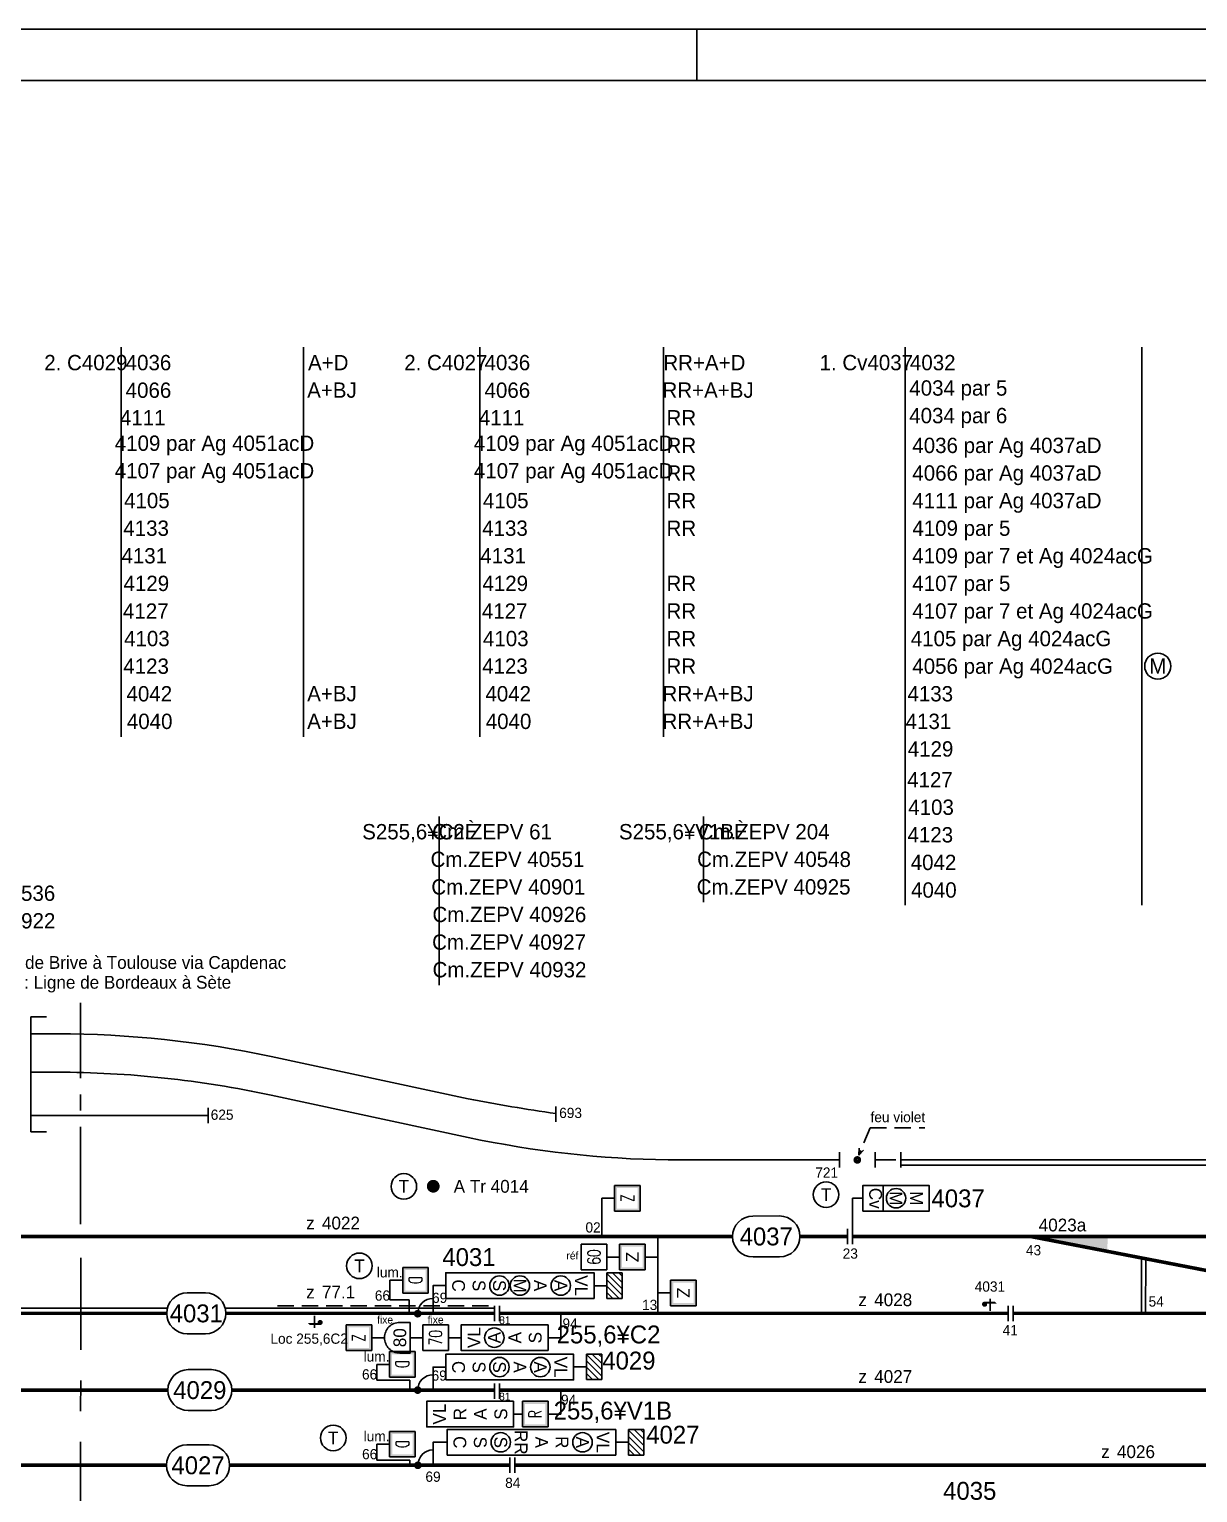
# Model space of a CAD drawing. Header units: metres. Extents: x 0 to 4410, y 0 to 594.
# Drawn here: x 1339.4 to 1568, y 307.6 to 594 of the extents above; entities that cross this region are included whole.
import ezdxf
from ezdxf.enums import TextEntityAlignment as Align

# ---------------------------------------------------------------- set-up
doc = ezdxf.new("R2010")
doc.units = ezdxf.units.M
for name, pattern in [('AXES', [36, 18, -6, 6, -6]), ('AXES2', [28.575, 19.05, -3.175, 3.175, -3.175]), ('CACHE', [9.525, 6.35, -3.175]), ('CACHE2', [4.7625, 3.175, -1.5875]), ('CONTINU', [5000, 5000, 0]), ('POSE', [4.8, 3.2, -1.6])]:
    doc.linetypes.add(name, pattern=pattern)
doc.styles.add('es_norme', font='es_isocp.shx')
doc.styles.add('ISO8C1', font='es_isocp.shx')
doc.styles.add('SIMPLEX', font='simplex', dxfattribs={"width": 0.7})

# ---------------------------------------------------------------- blocks, each defined once
blk = doc.blocks.new('TCR')
at = {"linetype": 'Continuous'}
for p, q in [((2.5, 7.5), (-2.5, 7.5)), ((-2.5, 7.5), (-2.5, 2.5)), ((2.5, 2.5), (2.5, 7.5)), ((-2.5, 2.5), (0, 2.5)), ((0, 0), (0, 2.5)), ((0, 2.5), (2.5, 2.5))]:
    blk.add_line(p, q, dxfattribs=at)
for points in [[(-2.5, 7.5), (2.5, 7.5), (-2, 7), (2, 7)], [(-2.5, 2.5), (-2.5, 7.5), (-2, 3), (-2, 7)], [(2.5, 7.5), (2.5, 2.5), (2, 7), (2, 3)], [(2.5, 2.5), (-2.5, 2.5), (2, 3), (-2, 3)]]:
    blk.add_solid(points, dxfattribs=at)
at = {"linetype": 'Continuous', "style": 'SIMPLEX', "width": 0.7}
blk.add_attdef('OO', text='', height=2.5, dxfattribs=at).set_placement((0, 5), align=Align.MIDDLE)
blk = doc.blocks.new('*X20')
at = {"color": 0, "linetype": 'Continuous'}
for p, q in [((200.5, 65.62), (202.38, 67.5)), ((200.5, 66.86), (201.14, 67.5)), ((200.62, 64.5), (203.62, 67.5)), ((201.86, 64.5), (204.86, 67.5)), ((203.09, 64.5), (205.5, 66.91)), ((204.33, 64.5), (205.5, 65.67))]:
    blk.add_line(p, q, dxfattribs=at)
blk = doc.blocks.new('BJ')
at = {"linetype": 'Continuous'}
for p, q in [((2.5, 5.5), (-2.5, 5.5)), ((-2.5, 5.5), (-2.5, 2.5)), ((2.5, 2.5), (2.5, 5.5)), ((-2.5, 2.5), (0, 2.5)), ((0, 0), (0, 2.5)), ((0, 2.5), (2.5, 2.5))]:
    blk.add_line(p, q, dxfattribs=at)
blk.add_blockref('*X20', (-203, -62), dxfattribs=at)
blk = doc.blocks.new('PTEAG')
blk.add_line((0, 1.5), (0, -1.5))
blk = doc.blocks.new('nzone')
at = {"style": 'es_norme'}
blk.add_text('z', height=2.5, dxfattribs=at).set_placement((-1.78, 1.41))
blk.add_attdef('ZONE', (1.31, 1.41), '', height=2.5, dxfattribs=at)
blk = doc.blocks.new('TEL')
blk.add_circle((0, 0), 2.5)
at = {"linetype": 'Continuous', "style": 'ISO8C1'}
blk.add_attdef('TEXTEG', text='', height=2.5, dxfattribs=at).set_placement((-4, -1), align=Align.RIGHT)
at = {"style": 'ISO8C1'}
blk.add_attdef('OO', text='', height=2.5, dxfattribs=at).set_placement((0, 0), align=Align.MIDDLE)
at = {"linetype": 'Continuous', "style": 'ISO8C1'}
blk.add_attdef('TEXTED', (4, -1), '', height=2.5, dxfattribs=at)
blk = doc.blocks.new('LUM')
at = {"linetype": 'CACHE', "style": 'ISO8C1'}
blk.add_text('lum.', height=2, dxfattribs=at).set_placement((0, 0))
blk = doc.blocks.new('TCD')
at = {"linetype": 'Continuous'}
for p, q in [((-2.5, 7.5), (-2.5, 2.5)), ((2.5, 7.5), (-2.5, 7.5)), ((2.5, 2.5), (2.5, 7.5)), ((-2.5, 2.5), (0, 2.5)), ((0, 2.5), (2.5, 2.5)), ((0, 0), (0, 2.5))]:
    blk.add_line(p, q, dxfattribs=at)
at = {"linetype": 'Continuous', "style": 'SIMPLEX', "width": 0.7}
blk.add_attdef('OO', text='', height=2.5, dxfattribs=at).set_placement((0, 5), align=Align.MIDDLE)
blk = doc.blocks.new('TIVC')
at = {"linetype": 'CONTINU'}
for p, q in [((-3, 4.5), (-3, 2.5)), ((3, 4.5), (3, 2.5)), ((-3, 2.5), (3, 2.5)), ((0, 2.5), (0, 0))]:
    blk.add_line(p, q, dxfattribs=at)
blk.add_arc((0, 4.5), 3, 0, 180, dxfattribs=at)
at = {"linetype": 'CONTINU', "style": 'es_norme'}
blk.add_attdef('OOO', text='', height=2.5, dxfattribs=at).set_placement((0, 4.5), align=Align.MIDDLE)
blk = doc.blocks.new('*U75', base_point=(3008.06, 482.4))
at = {"color": 0, "linetype": 'Continuous'}
blk.add_line((2982.53, 486.9), (2982.53, 459.3), dxfattribs=at)
at = {"color": 0, "linetype": 'Continuous', "style": 'es_norme'}
for s, p in [('4127', (2987.36, 483.9)), ('4103', (2987.57, 478.5)), ('4123', (2987.42, 473.1)), ('4042', (2988.05, 467.7)), ('4040', (2988.12, 462.3))]:
    blk.add_text(s, height=3, dxfattribs=at).set_placement(p, align=Align.MIDDLE)
blk = doc.blocks.new('PDI_')
at = {"linetype": 'AXES'}
blk.add_line((0, 2.81), (0, 0.5), dxfattribs=at)
at = {"const_width": 0.5}
blk.add_lwpolyline([(-1.36, 1.78, 1), (-0.86, 1.78, 1)], format="xyb", close=True, dxfattribs=at)
blk.add_solid([(-1.11, 2.28), (0.89, 2.28), (-0.62, 1.88), (1.29, 1.88)])
at = {"style": 'ISO8C1'}
blk.add_attdef('XX', text='', height=2, dxfattribs=at).set_placement((-0.07, 4.25), align=Align.CENTER)
blk.add_attdef('TYPE', text='', height=2.5, dxfattribs=at).set_placement((-3.46, 1.11), align=Align.RIGHT)
blk = doc.blocks.new('*U95', base_point=(2506.52, 784.23))
at = {"linetype": 'Continuous'}
for p, q in [((2506.12, 784.23), (2506.13, 795.07)), ((2506.92, 784.23), (2506.93, 794.92))]:
    blk.add_line(p, q, dxfattribs=at)
blk = doc.blocks.new('*U167', base_point=(1300.2, 423.44))
at = {"color": 0, "linetype": 'Continuous'}
blk.add_line((1315.67, 427.94), (1315.67, 416.54), dxfattribs=at)
at = {"color": 0, "linetype": 'Continuous', "style": 'es_norme'}
blk.add_text('S255,6¥V2È', height=3, dxfattribs=at).set_placement((1300.2, 423.44))
for s, p in [('Cm.ZEPV 40536', (1329.42, 424.94)), ('Cm.ZEPV 40922', (1329.44, 419.54))]:
    blk.add_text(s, height=3, dxfattribs=at).set_placement(p, align=Align.MIDDLE)
blk = doc.blocks.new('*U168', base_point=(1412.54, 435.48))
at = {"color": 0, "linetype": 'Continuous'}
blk.add_line((1427.59, 439.98), (1427.59, 406.98), dxfattribs=at)
at = {"color": 0, "linetype": 'Continuous', "style": 'es_norme'}
blk.add_text('S255,6¥C2È', height=3, dxfattribs=at).set_placement((1412.54, 435.48))
for s, p in [('Cm.ZEPV 61', (1437.96, 436.98)), ('Cm.ZEPV 40551', (1440.96, 431.58)), ('Cm.ZEPV 40901', (1441.12, 426.18)), ('Cm.ZEPV 40926', (1441.34, 420.78)), ('Cm.ZEPV 40927', (1441.27, 415.38)), ('Cm.ZEPV 40932', (1441.36, 409.98))]:
    blk.add_text(s, height=3, dxfattribs=at).set_placement(p, align=Align.MIDDLE)
blk = doc.blocks.new('*U169', base_point=(1458.77, 435.48))
at = {"color": 0, "linetype": 'Continuous'}
blk.add_line((1475.3, 439.98), (1475.3, 423.18), dxfattribs=at)
at = {"color": 0, "linetype": 'Continuous', "style": 'es_norme'}
blk.add_text('S255,6¥V1BÈ', height=3, dxfattribs=at).set_placement((1458.77, 435.48))
for s, p in [('Cm.ZEPV 204', (1487.17, 436.98)), ('Cm.ZEPV 40548', (1489.12, 431.58)), ('Cm.ZEPV 40925', (1489.04, 426.18))]:
    blk.add_text(s, height=3, dxfattribs=at).set_placement(p, align=Align.MIDDLE)

msp = doc.modelspace()

# ---------------------------------------------------------------- linework, layer by layer
at = {"color": 0, "linetype": 'Continuous', "ltscale": 0.8}
msp.add_line((1470, 594), (1470, 584), dxfattribs=at)
at = {"color": 0, "linetype": 'Continuous'}
for p, q in [((1357.364, 531.774), (1357.364, 455.574)), ((1393.054, 531.774), (1393.054, 455.574)), ((1427.589, 531.774), (1427.589, 455.574)), ((1463.501, 531.774), (1463.501, 455.574)), ((1510.808, 531.774), (1510.808, 450.174)), ((1557.107, 531.774), (1557.107, 450.174)), ((1560.217, 471.924), (1560.207, 471.924)), ((1560.207, 466.824), (1560.217, 466.824)), ((1557.107, 450.174), (1557.107, 422.574)), ((1425.301, 384.711), (1386.703, 392.982)), ((1425.301, 377.149), (1386.703, 385.42)), ((1464.422, 372.747), (1497.922, 372.747)), ((1501.726, 373.68), (1501.755, 375.027)), ((1501.726, 373.68), (1502.656, 374.654)), ((1504.922, 372.747), (1508.951, 372.747)), ((1509.951, 371.247), (1509.951, 374.247)), ((1509.951, 372.747), (1633.089, 372.747)), ((1509.951, 371.747), (1633.089, 371.747)), ((1506.499, 362.748), (1506.499, 367.748)), ((1451.411, 357.747), (1451.411, 365.247)), ((1499.51, 356.259), (1499.51, 359.259)), ((1500.51, 356.259), (1500.51, 359.259)), ((1409.975, 345.357), (1409.975, 349.201)), ((1413.756, 345.357), (1409.975, 345.357)), ((1413.756, 342.789), (1413.756, 345.357)), ((1430.398, 341.229), (1430.398, 344.229)), ((1431.398, 341.229), (1431.398, 344.229)), ((1462.398, 346.504), (1462.398, 342.729)), ((1530.938, 341.229), (1530.938, 344.229)), ((1531.938, 341.229), (1531.938, 344.229)), ((1407.394, 329.63), (1407.394, 332.738)), ((1413.848, 329.63), (1407.394, 329.63)), ((1413.848, 327.524), (1413.848, 329.63)), ((1430.398, 326.024), (1430.398, 329.024)), ((1431.398, 326.024), (1431.398, 329.024)), ((1443.398, 327.524), (1443.398, 323.018)), ((1407.409, 314.018), (1407.409, 317.126)), ((1413.864, 314.018), (1407.409, 314.018)), ((1413.864, 314.018), (1409.96, 314.018)), ((1413.864, 313.199), (1413.864, 314.018)), ((1433.398, 311.5), (1433.398, 314.5)), ((1434.398, 311.5), (1434.398, 314.5))]:
    msp.add_line(p, q, dxfattribs=at)
at = {"color": 0, "linetype": 'AXES2'}
msp.add_line((1349.443, 360.187), (1349.443, 403.512), dxfattribs=at)
at = {"color": 0}
for p, q in [((1339.724, 400.767), (1339.724, 378.271)), ((1342.771, 400.767), (1339.724, 400.767)), ((1339.724, 397.421), (1344.797, 397.421)), ((1339.724, 389.921), (1344.77, 389.921)), ((1339.724, 381.448), (1374.398, 381.448)), ((1442.398, 383.212), (1442.398, 380.212)), ((1342.771, 378.271), (1339.724, 378.271)), ((1462.398, 351.749), (1462.398, 357.524)), ((1462.398, 342.729), (1462.398, 351.749))]:
    msp.add_line(p, q, dxfattribs=at)
at = {"color": 0, "linetype": 'POSE'}
for q in [(1501.726, 373.68), (1514.663, 379.045)]:
    msp.add_line((1503.923, 379.045), q, dxfattribs=at)
at = {"color": 0, "linetype": 'AXES'}
msp.add_line((1349.491, 353.572), (1349.411, 305.5), dxfattribs=at)
at = {"color": 0, "linetype": 'CACHE2'}
msp.add_line((1387.959, 344.229), (1430.398, 344.229), dxfattribs=at)
at = {"color": 0, "linetype": 'Continuous', "ltscale": 0.8}
for points in [[(0, 0), (4410, 0), (4410, 594), (0, 594)], [(10, 10), (4400, 10), (4400, 584), (10, 584)]]:
    msp.add_lwpolyline(points, close=True, dxfattribs=at)
at = {"color": 0}
for points, const_width in [([(1501.022, 372.747, 1), (1501.822, 372.747, 1)], 0.7), ([(1417.815, 367.602, 1), (1419.065, 367.602, 1)], 1.25)]:
    msp.add_lwpolyline(points, format="xyb", close=True, dxfattribs=dict(at, const_width=const_width))
at = {"color": 0, "linetype": 'Continuous'}
for points in [[(1502.499, 362.748), (1515.499, 362.748), (1515.499, 367.748), (1502.499, 367.748)], [(1420.898, 345.664), (1449.898, 345.664), (1449.898, 350.664), (1420.898, 350.664)], [(1440.898, 340.467), (1423.898, 340.467), (1423.898, 335.467), (1440.898, 335.467)], [(1420.898, 329.711), (1445.898, 329.711), (1445.898, 334.711), (1420.898, 334.711)], [(1434.167, 325.518), (1417.167, 325.518), (1417.167, 320.518), (1434.167, 320.518)], [(1421.144, 315), (1454.144, 315), (1454.144, 320), (1421.144, 320)]]:
    msp.add_lwpolyline(points, close=True, dxfattribs=at)
for points in [[(1500.51, 357.759), (1500.499, 365.248), (1502.499, 365.248)], [(1418.398, 342.664), (1418.398, 348.164), (1420.898, 348.164)], [(1443.398, 342.467), (1443.398, 337.967), (1440.898, 337.967)], [(1418.398, 327.711), (1418.398, 332.211), (1420.898, 332.211)], [(1435.898, 323.018), (1435.898, 323.018), (1434.167, 323.018)], [(1418.398, 316), (1418.398, 317.5), (1421.144, 317.5)], [(1418.398, 313), (1418.398, 317.5), (1420.898, 317.5)]]:
    msp.add_lwpolyline(points, dxfattribs=at)
for points in [[(1481.012, 353.766), (1486.211, 353.782, 1), (1486.187, 361.782), (1480.988, 361.766, 1), (1481.012, 353.766, 1)], [(1370.288, 338.729), (1373.867, 338.729, 1), (1373.867, 346.729), (1370.288, 346.729, 1), (1370.288, 338.729, 1)], [(1370.51, 323.711), (1375.02, 323.711, 1), (1375.02, 331.711), (1370.51, 331.711, 1), (1370.51, 323.711, 1)], [(1370.246, 309), (1374.596, 309, 1), (1374.596, 317), (1370.246, 317, 1), (1370.246, 309, 1)]]:
    msp.add_lwpolyline(points, format="xyb", dxfattribs=at)
at = {"color": 0, "const_width": 0.7}
for points in [[(1303.032, 357.747), (1452.398, 357.747)], [(1452.398, 357.747), (1464.417, 357.749)], [(1464.422, 357.754), (1477, 357.754)], [(1490.199, 357.763), (1499.51, 357.759)], [(1500.51, 357.789), (1758.713, 357.746)], [(1163.411, 342.729), (1366.288, 342.729)], [(1377.867, 342.729), (1430.398, 342.729)], [(1431.398, 342.729), (1455.398, 342.729)], [(1455.398, 342.729), (1470.417, 342.729)], [(1470.422, 342.729), (1530.938, 342.729)], [(1531.938, 342.729), (1734.895, 342.729)], [(1021.911, 327.711), (1366.51, 327.711)], [(1379.02, 327.711), (1430.398, 327.711)], [(1431.398, 327.711), (1470.417, 327.711)], [(1470.422, 327.711), (1590.93, 327.711)], [(920.233, 313), (1366.246, 313)], [(1378.596, 313), (1433.398, 313)], [(1434.398, 313), (1470.417, 313)], [(1470.422, 313), (1820.912, 313)]]:
    msp.add_lwpolyline(points, dxfattribs=at)
at = {"color": 0, "linetype": 'Continuous', "const_width": 0.7}
msp.add_lwpolyline([(1535.443, 357.752), (1582.946, 348.558)], dxfattribs=at)
at = {"color": 0}
for points in [[(1163.411, 343.729), (1366.288, 343.729)], [(1377.867, 343.729), (1430.398, 343.729)]]:
    msp.add_lwpolyline(points, dxfattribs=at)
at = {"color": 0, "linetype": 'Continuous', "const_width": 0.75}
for points in [[(1415.023, 342.664, 1), (1415.773, 342.664, 1)], [(1415.023, 327.711, 1), (1415.773, 327.711, 1)], [(1415.061, 313, 1), (1415.811, 313, 1)]]:
    msp.add_lwpolyline(points, format="xyb", close=True, dxfattribs=at)
at = {"color": 0, "linetype": 'Continuous'}
for centre in [(1508.999, 365.248), (1431.398, 348.164), (1435.398, 348.164), (1443.398, 348.164), (1430.398, 337.967), (1431.398, 332.211), (1439.398, 332.211), (1431.644, 317.5), (1447.644, 317.5)]:
    msp.add_circle(centre, 1.9, dxfattribs=at)
for centre, radius, start, end in [((1560.207, 469.374), 2.55, 90, 270), ((1560.217, 469.374), 2.55, 270, 90), ((1344.797, 197.421), 200, 77.90533, 90), ((1344.438, 189.274), 200.647, 77.84014, 89.91527), ((1494.675, 742.501), 364.454, 259.02678, 261.75316), ((1467.111, 573.231), 200.49, 257.96341, 269.23011), ((1418.398, 342.664), 3, 90, 180), ((1418.398, 327.711), 3, 90, 180), ((1418.436, 313), 3, 90.72324, 180)]:
    msp.add_arc(centre, radius, start, end, dxfattribs=at)
msp.add_solid([(1535.443, 357.544), (1550.443, 357.544), (1550.313, 355.154)], dxfattribs=at)

# ---------------------------------------------------------------- block references
for name, p in [('*U75', (1536.342, 445.674)), ('*U168', (1404.538, 435.48)), ('*U169', (1454.774, 435.48)), ('*U167', (1300.203, 423.443)), ('PTEAG', (1504.922, 372.747)), ('*U95', (1557.438, 342.729)), ('LUM', (1407.398, 349.76)), ('LUM', (1404.812, 333.294)), ('LUM', (1404.828, 317.683))]:
    msp.add_blockref(name, p, dxfattribs=at)
at = {"color": 0}
msp.add_blockref('PTEAG', (1374.398, 381.448), dxfattribs=at)
at = {"color": 0, "linetype": 'Continuous'}
for name, p, rotation in [('PTEAG', (1497.922, 372.747), 180), ('BJ', (1449.927, 348.127), 270), ('BJ', (1445.927, 332.27), 270), ('BJ', (1454.144, 317.5), 270)]:
    msp.add_blockref(name, p, dxfattribs=dict(at, rotation=rotation))
for name, p, values in [('TEL', (1412.689, 367.567), {'OO': 'T'}), ('TEL', (1495.304, 365.958), {'OO': 'T'}), ('nzone', (1395.351, 357.747), {'ZONE': '4022'}), ('TEL', (1403.993, 352.029), {'OO': 'T'}), ('nzone', (1395.351, 344.229), {'ZONE': '77.1'}), ('nzone', (1503.417, 342.729), {'ZONE': '4028'}), ('nzone', (1503.417, 327.711), {'ZONE': '4027'}), ('TEL', (1398.871, 318.358), {'OO': 'T'}), ('nzone', (1550.917, 313), {'ZONE': '4026'})]:
    msp.add_blockref(name, p, dxfattribs=at).add_auto_attribs(values)
for name, p, rotation, values in [('TCR', (1451.411, 365.247), 270, {'OO': 'Z'}), ('TCD', (1454.898, 353.749), 90, {'OO': '60'}), ('TCR', (1409.975, 349.201), 270, {'OO': 'D'}), ('TIVC', (1416.398, 337.967), 90, {'OOO': '80'}), ('TCD', (1423.898, 337.967), 90, {'OO': '70'}), ('TCR', (1407.394, 332.738), 270, {'OO': 'D'}), ('TCR', (1443.398, 323.018), 90, {'OO': 'R'}), ('TCR', (1407.409, 317.126), 270, {'OO': 'D'})]:
    msp.add_blockref(name, p, dxfattribs=dict(at, rotation=rotation)).add_auto_attribs(values)
at = {"color": 0}
ref = msp.add_blockref('TCR', (1462.398, 353.749), dxfattribs=dict(at, rotation=89.99999999999999))
ref.add_attrib('OO', 'Z', dxfattribs={"linetype": 'CONTINU', "height": 2.5, "rotation": 90, "style": 'es_norme'}).set_placement((1457.398, 353.749), align=Align.MIDDLE)
ref = msp.add_blockref('TCR', (1462.398, 346.729), dxfattribs=dict(at, rotation=270))
ref.add_attrib('OO', 'Z', dxfattribs={"linetype": 'CONTINU', "height": 2.5, "rotation": 270, "style": 'es_norme'}).set_placement((1467.398, 346.729), align=Align.MIDDLE)
at = {"color": 0, "linetype": 'AXES'}
msp.add_blockref('PDI_', (1527.438, 342.729), dxfattribs=at).add_auto_attribs({'XX': '4031'})
at = {"linetype": 'Continuous'}
ref = msp.add_blockref('PDI_', (1395.204, 342.729), dxfattribs=dict(at, rotation=180))
ref.add_attrib('XX', 'Loc 255,6C2', dxfattribs={"height": 2, "style": 'ISO8C1'}).set_placement((1394.16, 336.78), align=Align.CENTER)
at = {"linetype": 'Continuous', "rotation": 90}
msp.add_blockref('TCR', (1408.898, 337.967), dxfattribs=at).add_auto_attribs({'OO': 'Z'})

# ---------------------------------------------------------------- texts
at = {"color": 0, "linetype": 'Continuous', "style": 'es_norme'}
for s, height, p in [('2. C4029', 3, (1342.327, 527.274)), ('2. C4027', 3, (1412.767, 527.274)), ('1. Cv4037', 3, (1494.036, 527.274)), ('43', 2, (1534.417, 354.088))]:
    msp.add_text(s, height=height, dxfattribs=at).set_placement(p)
for s, height, p in [('4036', 3, (1362.718, 528.774)), ('A+D', 3, (1397.895, 528.774)), ('4036', 3, (1432.944, 528.774)), ('RR+A+D', 3, (1471.492, 528.774)), ('4032', 3, (1516.178, 528.774)), ('4066', 3, (1362.718, 523.374)), ('A+BJ', 3, (1398.621, 523.374)), ('4066', 3, (1432.944, 523.374)), ('RR+A+BJ', 3, (1472.218, 523.374)), ('4034 par 5', 3, (1521.187, 523.374)), ('4111', 3, (1361.594, 517.974)), ('4111', 3, (1431.819, 517.974)), ('RR', 3, (1466.981, 517.974)), ('4034 par 6', 3, (1521.175, 517.974)), ('4109 par Ag 4051acD', 3, (1375.635, 512.574)), ('4109 par Ag 4051acD', 3, (1445.912, 512.574)), ('RR', 3, (1466.981, 512.574)), ('4107 par Ag 4051acD', 3, (1375.629, 507.174)), ('4107 par Ag 4051acD', 3, (1445.907, 507.174)), ('RR', 3, (1466.981, 507.174)), ('4105', 3, (1362.406, 501.774)), ('4105', 3, (1432.631, 501.774)), ('RR', 3, (1466.981, 501.774)), ('4133', 3, (1362.256, 496.374)), ('4133', 3, (1432.481, 496.374)), ('RR', 3, (1466.981, 496.374)), ('4131', 3, (1361.894, 490.974)), ('4131', 3, (1432.119, 490.974)), ('4129', 3, (1362.301, 485.574)), ('4129', 3, (1432.527, 485.574)), ('RR', 3, (1466.981, 485.574)), ('4127', 3, (1362.194, 480.174)), ('4127', 3, (1432.419, 480.174)), ('RR', 3, (1466.981, 480.174)), ('4103', 3, (1362.406, 474.774)), ('4103', 3, (1432.631, 474.774)), ('RR', 3, (1466.981, 474.774)), ('4123', 3, (1362.256, 469.374)), ('4123', 3, (1432.481, 469.374)), ('RR', 3, (1466.981, 469.374)), ('M', 3, (1560.212, 469.374)), ('4042', 3, (1362.884, 463.974)), ('A+BJ', 3, (1398.621, 463.974)), ('4042', 3, (1433.109, 463.974)), ('RR+A+BJ', 3, (1472.218, 463.974)), ('4133', 3, (1515.7, 463.974)), ('4040', 3, (1362.955, 458.574)), ('A+BJ', 3, (1398.621, 458.574)), ('4040', 3, (1433.18, 458.574)), ('RR+A+BJ', 3, (1472.218, 458.574)), ('4131', 3, (1515.338, 458.574)), ('4129', 3, (1515.745, 453.174)), ('69', 2, (1419.695, 345.767)), ('4031', 3.5, (1372.077, 342.729)), ('94', 2, (1445.212, 340.749)), ('4029', 3.5, (1372.765, 327.711)), ('69', 2, (1419.603, 330.556)), ('4027', 3.5, (1372.421, 313)), ('69', 2, (1418.398, 310.77))]:
    msp.add_text(s, height=height, dxfattribs=at).set_placement(p, align=Align.MIDDLE)
for s, p in [('4036 par Ag 4037aD', (1512.188, 512.574)), ('4066 par Ag 4037aD', (1512.188, 507.174)), ('4111 par Ag 4037aD', (1512.188, 501.774)), ('4109 par 5', (1512.193, 496.374)), ('4109 par 7 et Ag 4024acG', (1512.188, 490.974)), ('4107 par 5', (1512.188, 485.574)), ('4107 par 7 et Ag 4024acG', (1512.188, 480.174)), ('4105 par Ag 4024acG', (1511.876, 474.774)), ('4056 par Ag 4024acG', (1512.188, 469.374))]:
    msp.add_text(s, height=3, dxfattribs=at).set_placement(p, align=Align.MIDDLE_LEFT)
for s, height, p in [('km 395,823 : Ligne de Brive à Toulouse via Capdenac', 2.5, (1349.443, 411.395)), ('km 255,600 : Ligne de Bordeaux à Sète', 2.5, (1349.443, 407.512)), ('02', 2, (1449.715, 359.547)), ('23', 2, (1500.046, 354.432)), ('66', 2, (1408.498, 346.212)), ('13', 2, (1460.792, 344.386)), ('66', 2, (1405.99, 330.79)), ('94', 2, (1444.927, 325.816)), ('66', 2, (1406.005, 315.179)), ('84', 2, (1434.001, 309.567))]:
    msp.add_text(s, height=height, dxfattribs=at).set_placement(p, align=Align.MIDDLE_CENTER)
at = {"color": 0, "style": 'es_norme'}
for s, height, p in [('625', 2, (1377.128, 381.602)), ('693', 2, (1445.317, 381.953)), ('feu violet', 2, (1509.356, 381.139)), ('721', 2, (1495.422, 370.276)), ('81', 1.5, (1432.46, 341.394)), ('41', 2, (1531.341, 339.433)), ('81', 1.5, (1432.443, 326.455))]:
    msp.add_text(s, height=height, dxfattribs=at).set_placement(p, align=Align.MIDDLE_CENTER)
at = {"color": 0, "style": 'ISO8C1'}
msp.add_text('A Tr 4014', height=2.5, dxfattribs=at).set_placement((1422.44, 367.583), align=Align.MIDDLE_LEFT)
at = {"color": 0, "linetype": 'Continuous', "style": 'es_norme'}
for s, height, rotation, p in [('Cv', 2.5, 270, (1504.999, 365.248)), ('M', 2.5, 270, (1508.999, 365.248)), ('M', 2.5, 270, (1512.999, 365.248)), ('4037', 3.5, 0.17128, (1483.599, 357.774)), ('VL', 2.5, 270, (1447.398, 348.164)), ('C', 2.5, 270, (1423.398, 348.164)), ('S', 2.5, 270, (1427.398, 348.164)), ('S', 2.5, 270, (1431.398, 348.164)), ('M', 2.5, 270, (1435.398, 348.164)), ('A', 2.5, 270, (1439.398, 348.164)), ('A', 2.5, 270, (1443.398, 348.164)), ('VL', 2.5, 90, (1426.398, 337.967)), ('A', 2.5, 90, (1430.398, 337.967)), ('A', 2.5, 90, (1434.398, 337.967)), ('S', 2.5, 90, (1438.398, 337.967)), ('C', 2.5, 270, (1423.398, 332.211)), ('S', 2.5, 270, (1427.398, 332.211)), ('S', 2.5, 270, (1431.398, 332.211)), ('A', 2.5, 270, (1435.398, 332.211)), ('A', 2.5, 270, (1439.398, 332.211)), ('VL', 2.5, 270, (1443.398, 332.211)), ('VL', 2.5, 90, (1419.667, 323.018)), ('R', 2.5, 90, (1423.667, 323.018)), ('A', 2.5, 90, (1427.667, 323.018)), ('S', 2.5, 90, (1431.667, 323.018)), ('C', 2.5, 270, (1423.644, 317.5)), ('S', 2.5, 270, (1427.644, 317.5)), ('S', 2.5, 270, (1431.644, 317.5)), ('RR', 2.5, 270, (1435.644, 317.5)), ('A', 2.5, 270, (1439.644, 317.5)), ('R', 2.5, 270, (1443.644, 317.5)), ('A', 2.5, 270, (1447.644, 317.5)), ('VL', 2.5, 270, (1451.644, 317.5))]:
    msp.add_text(s, height=height, rotation=rotation, dxfattribs=at).set_placement(p, align=Align.MIDDLE)
at = {"color": 0, "linetype": 'Continuous', "lineweight": 50, "style": 'es_norme'}
for s, p in [('4037', (1521.143, 365.233)), ('4031', (1425.427, 353.741)), ('255,6¥C2', (1452.743, 338.601)), ('4029', (1456.724, 333.492)), ('255,6¥V1B', (1453.59, 323.701)), ('4027', (1465.323, 318.985)), ('4035', (1523.421, 308))]:
    msp.add_text(s, height=3.5, dxfattribs=at).set_placement(p, align=Align.MIDDLE_CENTER)
at = {"color": 0, "style": 'es_norme'}
msp.add_text('4023a', height=2.5, dxfattribs=at).set_placement((1536.917, 358.766))
at = {"color": 0, "linetype": 'CACHE'}
for s, style, p in [('réf', 'es_norme', (1444.499, 353.28)), ('fixe', 'ISO8C1', (1407.457, 340.729)), ('fixe', 'ISO8C1', (1417.351, 340.729))]:
    msp.add_text(s, height=1.5, dxfattribs=dict(at, style=style)).set_placement(p)
at = {"color": 0, "linetype": 'AXES', "style": 'es_norme'}
msp.add_text('54', height=2, dxfattribs=at).set_placement((1558.417, 344.056))

doc.saveas('drawing.dxf')
